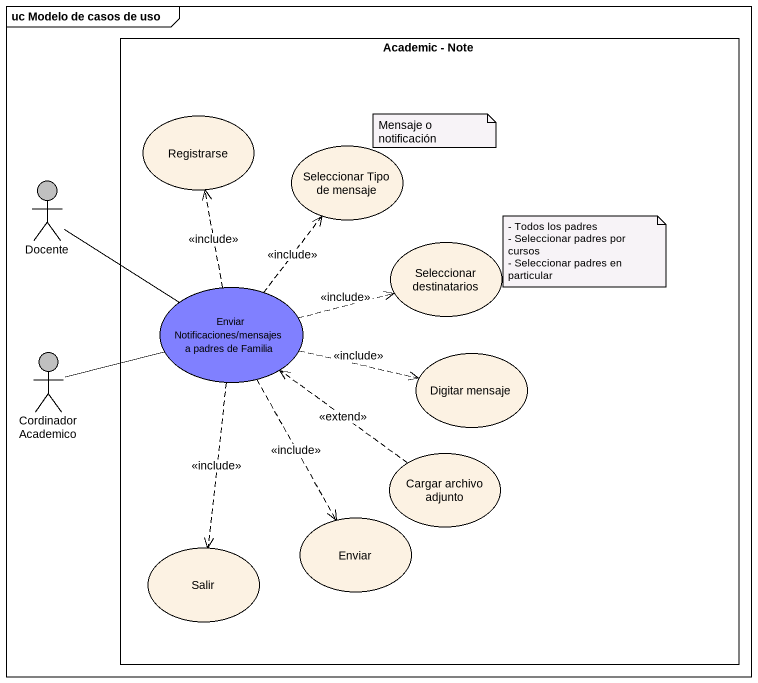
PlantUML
@startuml
mainframe uc Modelo de casos de uso
rectangle "Academic - Note" as Academic_Note {
  usecase Registrarse
  usecase "Seleccionar Tipo de mensaje" as Seleccionar_Tipo_de_mensaje
  usecase "Seleccionar destinatarios" as Seleccionar_destinatarios
  usecase "Enviar Notificaciones/mensajes a padres de Familia" as Enviar_Notificaciones #8080FF
  usecase "Digitar mensaje" as Digitar_mensaje
  usecase "Cargar archivo adjunto" as Cargar_archivo_adjunto
  usecase Salir
  usecase Enviar
}
actor Docente #C0C0C0
actor "Cordinador Academico" as Cordinador_Academico #C0C0C0
Docente -right- Enviar_Notificaciones
Enviar_Notificaciones .up.> Registrarse : <<include>>
Enviar_Notificaciones .up.> Seleccionar_Tipo_de_mensaje : <<include>>
Enviar_Notificaciones .right.> Seleccionar_destinatarios : <<include>>
Enviar_Notificaciones .right.> Digitar_mensaje : <<include>>
Enviar_Notificaciones ..> Salir : <<include>>
Enviar_Notificaciones ..> Enviar : <<include>>
Cordinador_Academico -right- Enviar_Notificaciones
Cargar_archivo_adjunto .up.> Enviar_Notificaciones : <<extend>>
note as N1
  Mensaje o notificación
end note
note as N2
  - Todos los padres
  - Seleccionar padres por cursos
  - Seleccionar padres en particular
end note
@enduml
